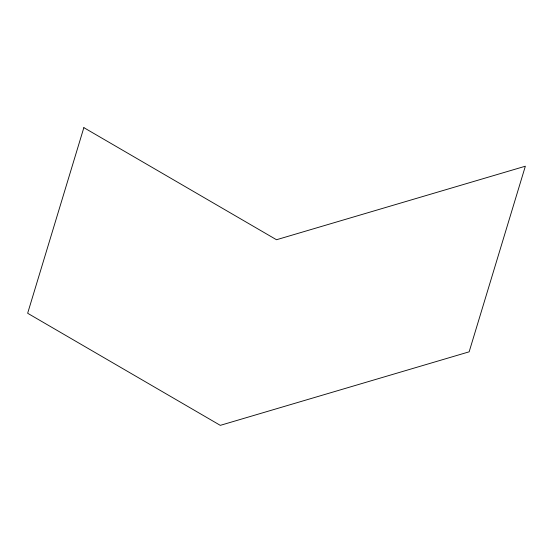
<?xml version="1.0" encoding="UTF-8"?>
<svg xmlns="http://www.w3.org/2000/svg" width="553" height="553" viewBox="0 0 553 553"><rect width="100%" height="100%" fill="white"/><g stroke="black" fill="none" stroke-linecap="round" stroke-linejoin="round"><path stroke-width="0.83" d="M83.856 127.646L27.65 313.261L220.294 425.354L469.144 351.826L525.35 166.211L276.5 239.739L83.856 127.646"/></g></svg>
